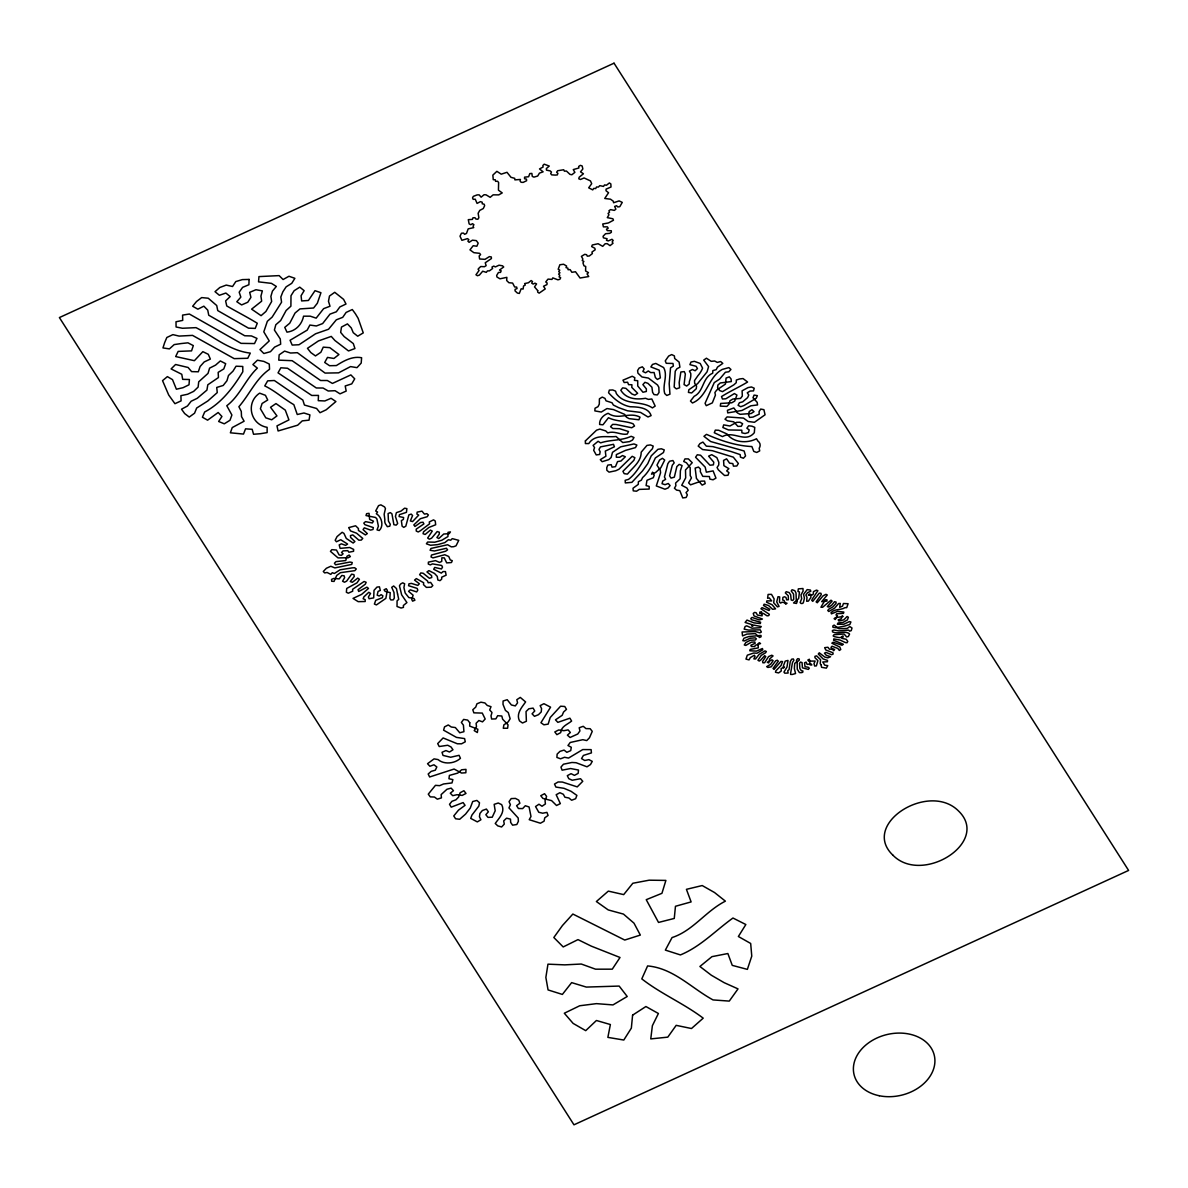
<?xml version="1.0" encoding="UTF-8"?>
<svg xmlns="http://www.w3.org/2000/svg" width="1188" height="1188" viewBox="0 0 1188 1188"><rect width="100%" height="100%" fill="white"/><g stroke="black" fill="none" stroke-linecap="round" stroke-linejoin="round"><path stroke-width="1.5" d="M537.689 290.6L537.689 292.174L539.159 293.139L545.247 288.922L543.525 286.263L546.955 284.585L547.119 282.982L545.738 281.957L548.01 279.106L551.945 279.418L552.806 277.888L557.9 279.833L559.89 279.284L560.662 277.74L559.088 276.878L559.8 275.319L558.627 274.131L559.949 272.78L558.746 271.621L559.756 270.136L558.197 269.26L559.875 264.746L563.602 264.256L566.602 266.038L566.037 267.612L567.864 268.146L568.072 269.706L570.121 269.602L571.874 272.29L575.512 271.755L580.056 278.022L588.743 276.537L587.065 273.923L588.476 272.631L585.595 270.998L585.699 266.454L583.961 265.8L582.952 262.904L583.843 261.39L582.224 260.573L582.877 259.014L581.422 256.37L584.734 254.321L586.634 254.722L587.288 256.163L589.337 255.969L592.381 253.579L591.951 252.064L595.173 249.792L594.846 248.262L591.669 246.569L592.277 244.995L598.113 243.733L602.732 246.332L605.167 243.748L607.202 243.659L610.023 245.649L612.993 243.302L612.191 241.921L613.186 240.436L611.969 239.293L608.256 240.926L606.474 240.332L607.127 238.758L603.415 237.823L603.044 236.308L605.568 233.724L609.637 233.368L611.36 232.328L611.285 230.754L607.261 230.606L606.474 229.225L608.197 228.2L607.365 226.849L603.415 226.863L602.732 223.997L608.404 222.958L613.454 220.24L612.919 218.77L607.291 217.627L608.939 214.805L608.063 213.469L609.518 212.207L608.939 210.736L610.558 209.623L614.374 210.395L615.874 209.162L614.641 206.415L616.602 205.747L617.745 206.95L619.794 206.682L622.26 202.391L619.111 200.891L613.602 202.747L613.29 201.218L610.498 199.198L604.737 198.47L608.553 192.738L605.999 190.733L606.088 189.13L611.003 187.006L610.84 183.902L609.37 182.952L606.474 185.224L604.529 184.942L603.504 186.412L599.717 185.625L598.514 187.021L596.48 187.021L595.708 188.565L593.718 188.387L592.738 189.887L588.684 187.823L591.698 183.665L590.451 180.903L584.095 177.948L580.501 179.477L578.779 178.794L579.18 177.205L583.427 173.775L580.516 171.844L582.848 169.008L582.165 165.964L580.383 165.355L578.705 166.424L578.883 167.983L573.269 169.587L574.888 172.349L571.874 174.755L569.958 174.369L566.438 171.042L564.389 171.176L563.706 169.75L557.647 170.745L556.637 172.23L557.9 173.359L557.306 174.933L555.256 175.096L551.692 174.874L550.683 173.597L551.455 172.052L550.207 170.909L546.48 170.136L546.332 168.562L549.272 166.068L544.208 164.182L542.842 165.488L543.094 167.048L539.501 168.934L543.139 171.829L539.441 173.121L537.689 176.032L533.947 177.131L532.269 176.388L531.868 173.418L529.818 173.582L528.615 176.73L524.561 177.161L524.576 178.749L526.477 179.15L526.596 180.725L523.151 182.388L521.131 182.284L520.047 181.051L520.433 179.447L514.924 179.878L514.701 178.319L511.003 177.324L506.994 172.305L501.232 174.161L496.866 171.339L492.842 175.126L493.272 179.7L495.292 179.774L495.559 181.319L497.594 181.244L498.618 182.521L498.44 190.169L502.242 192.916L498.737 194.891L493.139 194.847L490.169 197.327L486.085 194.847L484.08 194.713L481.125 197.178L479.15 194.847L477.116 194.906L473.314 196.376L472.527 197.921L473.21 199.346L475.259 199.213L477.071 203.4L480.412 201.633L482.194 202.212L482.254 203.801L484.155 204.173L484.645 205.673L483.293 208.553L479.759 210.395L478.14 213.261L478.868 217.76L477.873 219.245L475.898 219.038L474.992 217.701L472.943 217.82L472.393 219.394L468.295 219.661L469.141 223.908L470.76 224.725L472.482 223.686L473.908 224.681L473.047 226.21L473.715 227.636L468.191 228.853L466.498 233.427L464.642 234.288L463.483 233.086L461.434 233.234L460.008 236.204L461.909 240.318L467.523 238.61L468.859 239.679L467.894 241.164L469.126 242.322L472.423 240.184L476.314 240.615L478.185 243.139L476.863 246.228L473.195 245.723L469.973 249.866L473.864 252.673L479.655 253.326L480.576 254.648L479.165 255.925L479.596 258.984L485.031 259.34L489.397 256.608L491.312 256.979L491.446 258.538L485.253 262.771L486.13 265.667L484.422 266.721L480.784 266.513L479.343 267.79L478.096 269.171L479.061 270.478L475.957 274.784L477.442 275.735L479.403 275.081L482.699 271.22L486.308 272.349L487.436 270.909L489.471 270.849L492.589 268.503L491.995 267.033L493.777 266.067L495.322 266.944L499.019 265.206L502.524 265.815L503.712 266.988L499.509 270.032L501.158 270.819L500.519 272.394L498.47 272.453L496.658 275.453L496.94 276.997L499.97 278.809L506.875 277.353L506.667 280.517L508.895 282.714L512.622 283.071L514.642 286.991L516.661 287.065L517.047 288.595L515.102 289.308L515.043 290.897L517.404 293.065L519.334 293.421L521.146 288.803L523.106 289.055L523.552 285.996L525.289 285.001L524.621 283.561L528.378 282.774L531.14 280.561L532.536 281.586L531.689 283.115L533.145 284.081L534.956 283.16L536.575 283.962L534.511 286.902L537.689 290.6M585.387 440.911L585.387 443.555L588.773 443.584C594.98 433.843 606.593 437.555 616.097 436.501L622.735 442.545L629.536 441.609L632.521 440.02L633.991 437.496L631.155 436.308C621.532 440.837 610.587 439.53 600.593 442.872L598.099 441.297L593.124 445.396L594.564 447.638L593.658 450.282L596.242 454.915L599.658 454.469L600.163 451.796L598.99 449.435L600.475 446.896L613.498 444.327L614.404 446.792L605.301 451.098L605.91 456.222L600.296 459.667L602.168 461.687L608.761 459.652L611.122 457.499L612.518 452.316L620.656 446.837L633.991 443.941L636.872 445.055L635.491 447.609L625.601 450.356L616.349 454.588L616.32 457.231L619.691 457.291L622.542 455.539L625.348 456.756L620.953 461.033L617.552 461.583L615.458 466.676L612.043 467.151L611.226 464.671L607.811 465.087L606.756 467.701L606.86 470.329L609.058 472.141L615.8 470.73L618.889 469.29L632.194 456.326L634.882 457.677L633.887 460.305L622.928 471.324L624.175 473.656L627.442 474.116C632.818 467.404 641.208 461.746 641.193 452.183L646.955 445.411L650.371 444.921L653.222 446.079L652.405 448.737C643.347 457.618 639.233 471.146 628.511 479.388L625.17 480.308L625.319 482.922L631.882 482.343L642.47 470.953L647.757 463.647L651.247 455.85L657.959 449.302L661.36 448.782L664.255 449.896L663.453 452.539L655.36 457.944C652.093 465.028 648.455 472.438 642.634 477.546L641.357 480.13L638.387 481.734L638.283 484.377L633.011 488.238L633.249 490.852L636.545 491.208L639.307 489.382L649.153 489.07L649.183 486.427L646.094 485.595L646.97 480.279L653.296 477.725L654.217 475.081L652.554 472.141L651.499 474.161L655.553 472.542L660.81 467.76L664.686 460.068L662.429 458.316L659.578 460.053L656.949 465.176L660.29 470.166L660.587 472.779L656.296 485.937L664.953 489.218L668.131 487.926L670.077 485.565L668.265 483.501L665.028 484.689L662.043 483.709L662.726 481.051L665.607 479.343L664.434 476.982L667.834 463.706L669.542 461.241L672.913 460.528L674.205 462.845L672.289 465.221L669.587 475.839L671.012 478.096L674.339 477.175L676.863 466.557L679.209 464.404L682.075 465.533L680.382 470.819L680.145 478.734L675.571 483.115L675.898 485.714L674.442 488.238L676.566 490.109L679.803 490.644L682.744 497.921L686.159 497.475L687.362 494.891L686.055 492.575L688.194 490.302L686.887 487.986L681.734 485.283L685.684 477.843L685.491 469.973L692.233 462.711L688.387 458.895L684.986 458.895L683.694 461.479L686.441 462.771L690.183 467.641L690.213 475.542L691.461 477.888L688.639 482.848L690.54 484.838L701.172 481.14L704.573 481.081L705.182 483.62L702.138 485.12L696.42 478.393L695.158 468.102L698.44 467.062L700.415 469.022L700.311 471.681L702.761 476.343L709.414 476.551L709.889 479.12L713.067 479.789L715.963 478.111L713.112 470.894L706.34 472.185L705.197 467.136L695.574 457.246L697.282 454.781L700.549 455.227L709.979 465.221L713.394 464.864L713.795 462.206L708.612 456.133L711.701 454.677L716.854 457.632L718.844 462.37L718.71 465.028L717.062 467.508L718.339 469.839L724.561 475.512L727.977 475.274L728.942 472.646L726.67 470.894L728.868 468.666L723.893 465.666L723.581 460.409L726.581 458.85L729.566 463.157L732.833 463.602L733.442 466.156L736.842 465.993L738.342 463.469L733.338 457.157L712.34 450.683L702.628 449.554L698.202 446.094L699.91 443.629L702.91 442.07L706.34 446.153L712.919 446.643L731.229 451.574L740.139 454.588L740.495 457.172L743.421 458.241L745.559 455.969L744.134 450.98L710.662 441.535L703.935 436.323L706.518 434.348C720.552 440.629 736.189 445.827 751.87 446.554L753.786 451.41L756.726 452.465L759.696 450.876L759.191 448.307A8.39 6.341 -13.5 0 0 757.885 441.03L756.489 438.758C747.193 443.629 733.367 442.708 727.056 434.006L718.681 430.264L715.325 430.13L714.285 432.744L722.482 436.605C733.59 430.086 745.128 443.703 754.321 432.699L754.751 427.383L751.945 426.18L748.648 425.779L746.881 428.215L749.197 429.922L748.381 432.566L745.069 433.516L741.921 432.818L741.802 430.19L728.482 429.952L722.853 427.517L723.685 424.873L729.922 426.002L736.619 422.334L740.02 422.26L742.619 423.715L741.312 426.284L737.911 426.388L733.709 421.814L727.457 420.819L725.007 419.216L727.056 416.914L743.539 418.102L748.113 421.473L754.439 422.304L765.057 414.775L763.914 409.697L760.721 409.058L759.102 411.538L759.191 414.181L753.029 417.062L749.613 417.434L748.574 415.013L749.183 411.597L751.945 409.697L754.009 411.642L751.187 413.498L740.079 414.315L737.421 412.919L733.842 407.944L727.427 410.306L727.724 412.904L741.98 410.454L750.875 405.791L757.558 404.93L757.172 402.346L752.984 397.742L754.083 395.084L757.365 395.649L756.177 398.292L743.94 405.539L740.718 406.727L738.09 405.316L739.396 402.747L742.723 401.811L747.594 397.624L748.767 395.025L747.282 392.797L750.118 391.045L753.519 390.882L754.202 388.224L751.425 386.976L748.024 387.6L742.099 390.807L742.322 396.05L740.495 398.455L732.907 399.019L729.952 400.742L729.016 404.158L726.878 406.415L720.299 406.118L720.7 403.445L731.763 402.791L734.704 401.069L736.931 395.084L734.392 393.57L725.853 398.782L722.438 399.005L721.517 396.554C730.011 391.283 739.307 387.006 747.594 382.031L743.035 378.556L739.619 378.957L736.352 380.041L736.218 382.699L733.842 384.838L722.527 391.639L719.616 390.555L717.626 387.734L717.864 385.075L720.27 382.967L731.318 381.571L731.066 378.957L729.313 376.848L726.091 378.051L725.452 384.08L716.676 390.11L714.894 392.545L715.428 395.099L712.325 402.895L706.266 405.672L705.063 403.326L714.27 382.595L719.616 379.106L725.408 372.245L728.823 371.77L730.932 369.498L728.868 367.597L722.245 369.438C708.033 377.19 707.424 396.777 692.47 402.984L690.466 401.039L694.178 396.302C703.86 391.728 702.316 377.472 712.711 373.225L712.845 370.582L716.186 369.676L717.493 367.107L722.794 363.38L720.641 361.538L717.3 362.414L714.641 361.004L711.226 361.33L706.429 358.227L703.712 360.098L708.597 366.572L707.068 371.829L697.579 383.679L688.832 389.768L688.431 392.426L691.654 392.961L696.272 388.714L696.569 386.055L694.638 383.204L694.52 380.576L697.935 375.675A29.982 22.661 -13.5 0 0 702.568 368.176L700.207 363.469L694.371 361.33L690.985 362.043L689.916 364.657L696.109 366.29L697.46 368.577L695.129 370.745L692.352 369.483L689.411 371.116L690.748 373.418A24.458 18.488 -13.5 0 1 689.411 381.348L689.203 384.006L686.679 386.041L684.08 384.585L685.342 374.012L684.273 371.606L680.858 371.993L679.165 382.566L679.595 387.763L676.343 388.892L674.16 387.08L675.23 371.22L676.922 368.755L679.907 367.181L679.105 362.073L674.665 358.494L674.398 355.895L671.68 354.573L668.636 356.073L665.25 360.885L666.26 363.305L673.002 363.469L673.344 366.067L670.537 367.864L669.186 383.739L669.958 394.178L666.78 395.47L664.731 393.555C662.102 384.764 668.205 375.839 663.632 367.567L655.791 363.439L652.494 364.434L650.876 366.929L659.251 370.181L660.365 377.858L657.395 379.462L655.36 377.546L654.098 372.512L650.712 372.587L648.277 370.968L645.559 372.824L642.871 371.458L644.163 368.889L642.337 366.825L639.144 368.057L637.585 370.567L637.941 373.166L642.025 376.997L648.425 378.081L657.558 385.016L658.85 387.333L659.028 392.5L657.32 394.951L654.039 394.579L652.598 392.322L651.915 387.229L647.92 383.338L644.965 382.313L642.886 384.615L646.346 388.832L646.331 391.476L642.975 392.248L637.733 385.966L637.704 380.709L634.407 380.368L634.838 377.695L632.224 376.254L622.972 380.175L624.175 382.521L627.591 382.209L628.571 384.645L631.927 384.749L631.793 387.407L637.644 393.302L634.882 395.129L631.986 394.03L625.868 388.342L622.631 387.852L620.819 390.273C626.254 399.079 636.441 399.807 645.485 398.292L648.381 399.391L651.796 398.975L655.182 406.088L652.405 407.9C641.134 400.118 625.274 406.014 616.379 393.644L615.577 391.149L612.756 389.961L609.34 390.11L608.568 392.753C614.359 399.198 621.324 405.049 630.16 406.741C637.451 406.905 648.514 407.321 651.113 415.607L647.995 416.988L640.525 412.399L627.487 410.796L618.71 407.677L613.379 405.063L612.028 402.762L606.043 400.831L604.989 398.411L602.271 397.089L599.405 398.826L599.301 404.113L598.01 406.682L595.01 408.241L594.861 410.899L601.277 412.043L606.979 408.553L613.454 409.578L624.546 414.345L626.477 417.196L629.091 418.636L638.892 419.78L640.035 417.181C629.536 411.375 618.488 420.597 608.137 413.305C603.534 414.879 599.123 419.334 599.628 424.487L602.955 424.799L608.464 417.731C616.156 421.606 624.992 420.686 633.056 423.774L634.541 426.002L631.704 427.754L615.978 424.472L612.607 424.398L610.573 426.715L612.815 428.497L619.527 428.69L628.497 431.511L627.234 434.095C620.611 435.239 614.552 430.472 607.736 432.892L605.761 430.932L599.821 429.091L596.554 430.19L585.387 440.911M892.812 855.078C922.14 885.416 990.985 842.099 958.434 810.899C928.808 781.169 860.379 824.027 892.812 855.078M821.086 664.76L821.561 667.3L826.358 668.131L827.769 665.636L824.769 665.176L822.764 661.983L827.442 661.746L827.501 660.409L823.135 658.954L818.309 654.009L819.26 652.806L824.784 657.053L827.888 657.84L830.531 656.741L826.209 655.227L824.457 653.192L825.942 652.39L831.585 654.722L833.144 654.024L832.937 652.747L825.749 649.955L824.65 647.653L827.962 647.267L829.417 649.242L833.219 648.915L834.644 649.524L833.649 650.727L831.021 647.386L832.045 646.227L837.822 648.47L839.367 650.43L840.748 649.509L839.857 647.059L831.838 643.183L833.174 642.233L842.069 645.247L843.376 644.267L833.59 640.228L833.798 638.892L840.05 640.065L845.396 642.545L847.044 642.738L847.757 641.461L846.302 639.307L842.025 638.372L841.579 636.753L843.064 635.951L842.871 637.288L839.099 637.629L834.392 636.664L833.13 635.907L834.035 634.689L844.059 634.006L846.673 636.946L848.351 636.53L849.554 634.11L848.514 633.174C843.391 630.605 837.778 634.555 832.55 631.868L832.387 630.561L834.021 629.996L838.713 630.917L848.722 630.13L849.598 631.17L851.247 630.635L851.989 628.006L849.851 626.536L847.163 628.437L838.906 628.734L834.11 625.081L832.773 626.046L833.011 627.323L836.114 627.769L844.906 626.017L849.836 624.472L850.905 621.977L849.331 621.606L843.94 624.205L837.362 624.294L837.971 623.002L843.079 622.378L847.46 619.898L848.366 617.255L847.103 616.498L843.836 619.824L838.906 621.027L838.193 619.884L841.253 618.74L842.173 615.844L843.124 616.483L835.461 617.641L834.11 618.636L835.223 619.542L837.436 615.562L835.996 614.998L836.708 613.736L843.435 613.394L843.851 612.072L837.555 611.33L831.407 613.854L831.051 612.592C835.001 608.508 840.584 610.394 845.024 607.677L846.717 607.632L848.098 603.712L843.435 603.504L842.515 606.147L839.693 607.32L840.272 603.445L838.565 603.519L834.629 608.182L828.793 611.478L827.769 610.528L828.645 609.296L832.981 606.816L836.04 603.385L836.07 602.064L834.496 601.722L831.659 605.256L828.882 607.023L827.308 606.652L832.135 601.069L830.991 600.192L822.616 607.276L820.923 607.246L825.229 599.821L826.937 599.762L826.996 601.083L821.695 601.648L827.294 594.98L825.942 594.312L823.032 595.871L817.27 602.747L816.126 601.885L821.279 594.549L820.938 593.302L819.275 593.154L812.77 601.336L811.76 600.371L812.295 599.064L817.879 590.688L816.438 590.124L813.424 591.669L813.29 594.074L811.983 595.069L808.36 595.188L809.251 593.941L810.721 594.49L810.899 597.416L808.389 601.113L806.682 601.247L806.994 597.326L805.85 595.025L807.588 592.574L810.78 591.312L810.424 590.065L807.172 589.604L803.534 594.416L804.439 598.099L803.519 602.093L802.85 603.37L801.143 603.519L800.133 602.554L801.692 598.678L800.979 594.891L803.073 591.119L802.984 588.52L798.336 588.862L797.965 591.461L799.45 591.98L798.663 598.529L793.569 602.94L796.495 603.459L797.371 600.935L796.257 599.598L796.019 593.035L794.817 590.674L792.084 589.738L791.238 590.971L793.554 594.03L793.733 599.287L792.752 600.46L791.223 600.014L790.644 594.817L789.174 592.574L786.204 591.683L785.342 592.916L788.268 595.827L788.387 599.732L786.679 599.881L785.951 597.401L784.54 596.792L782.922 597.371L782.64 599.97L784.11 600.489L785.714 604.261L787.02 603.252L782.075 602.197L780.65 603.073L779.506 602.197L779.67 596.911L778.021 596.718L776.714 601.9L779.076 606.415L777.412 606.86L773.7 602.806L774.13 598.871L771.472 594.342L768.101 594.446L767.596 598.277L769.289 597.95L771.68 600.92L766.869 600.876L766.557 602.197L772.081 604.737L775.586 608.865L772.571 609.281L768.562 605.509L764.151 604.187L763.513 605.479L769.794 609.281L769.007 610.528L762.087 607.647L760.944 608.746L769.349 614.315L768.755 615.607L767.047 615.83L763.498 613.498L759.726 613.439L759.815 612.102L761.493 611.746L762.147 615.815L757.395 615.057L756.162 612.756L754.573 612.429L753.266 613.409L753.979 615.919L762.414 619.037L759.414 619.928L752.034 617.433L750.846 618.503L751.41 619.705L760.587 622.2L760.35 623.537L753.949 622.868L747 620.077L745.099 622.453L752.049 624.665L752.821 626.165L751.588 625.868L753.608 625.051L761.256 626.536L760.305 627.739L752.049 628.2L746.673 625.838L745.099 626.507L744.163 629.135L748.544 630.1L760.201 629.848L761.36 632.031L759.889 632.848L755.405 631.571L742.084 631.986L742.545 635.892L746.881 634.095L755.345 633.62L759.578 637.511L761.092 636.738L760.988 635.432L748.871 636.53L743.985 638.223L742.812 640.659L744.431 640.926L750.103 638.238L755.197 637.852L756.311 638.758L755.464 639.99L750.4 640.213L745.871 642.5L744.282 644.965L745.812 645.411L751.44 642.144L754.826 641.995L755.167 643.272L750.875 645.247L751.351 646.48L754.707 646.569L755.405 645.292L760.513 643.554L759.31 642.723L758.078 643.792L758.286 647.891L750.177 649.435L749.762 650.757L756.355 651.113L762.444 648.529L762.77 649.806L757.023 653.207L753.667 653.029L747.326 655.182L745.975 659.102L749.049 659.889L750.326 657.603L754.38 655.227L755.078 656.37L753.845 658.85L755.494 659.028L759.206 654.306L764.968 650.89L766.349 651.529L765.577 652.776L761.256 655.345L757.959 660.276L759.236 661.033L760.647 660.172L764.656 655.672L765.755 656.563L762.562 661.538L762.904 662.8L764.612 662.741L768.606 656.563L771.755 655.212L773.061 655.925L769.794 658.805L768.725 662.963L767.314 662.325L771.962 659.815L773.121 660.662L770.567 664.344L766.661 666.646L767.894 667.448L771.205 666.824L775.705 660.81L777.308 660.216L778.333 661.152L773.046 668.443L774.056 669.423L780.902 661.434L782.565 661.567L781.065 665.473L775.794 670.923L775.482 672.26L778.6 672.943L781.229 671.027L781.14 668.606L784.466 667.003L783.709 667.938L783.263 666.334L785.223 661.122L788.015 660.424L786.991 667.032L783.976 672.066L784.719 673.18L788.119 673.047L787.748 670.685L789.04 669.69L790.243 661.746L791.624 659.206L793.317 658.939L793.926 660.112L792.441 662.622L790.644 673.106L790.614 674.428L792.307 674.457L795.559 673.537L794.371 668.636L794.698 663.35L799.108 660.439L799.331 659.102L797.846 658.598A3.713 2.807 -13.5 0 0 797.178 662.592L797.252 669.156L799.375 672.542L801.039 672.705L802.717 672.319L802.925 670.982L801.321 670.685L799.836 668.458L799.539 663.216L800.593 662.072L802.063 662.607L802.435 667.834L808.33 669.393L809.31 668.205L808.256 667.27L805.048 666.706L804.558 662.83L806.088 662.102L807.142 664.404L810.959 663.84L811.835 664.894L810.142 664.938L809.37 659.236L807.84 660.038L808.686 661.122L815.102 661.063L813.988 663.528L814.671 666.037L816.379 665.859L817.908 660.602L814.923 657.677L814.938 656.355L816.587 655.85L820.596 659.726L820.225 663.706L821.086 664.76M397.564 594.015L398.737 599.331L397.074 600.876L397.03 606.489L401.084 608.033L403.46 607.38L403.356 605.494L406.92 602.583L401.648 594.817L399.45 585.803L400.608 584.036L402.687 582.833L404.648 583.768L403.92 587.57L405.182 593.02L408.806 597.534L414.003 598.544L414.909 600.237L412.592 601.143L411.746 599.42L413.112 595.203L408.583 591.342L410.306 589.827L416.661 591.921L417.805 590.139L417.122 588.387L408.568 585.699L408.999 583.798L411.419 583.397L417.82 585.402L419.334 583.768L414.567 580.086L416.349 578.615L423.656 582.744L423.507 584.644L426.388 587.392L431.244 587.169L432.818 585.565L430.635 582.402L428.2 582.759L427.517 581.006L419.631 574.695L420.834 572.928L423.166 573.255L429.417 578.289L431.749 577.516L431.6 575.645L426.952 571.948L428.913 570.611L434.556 573.492L437.243 576.373L437.867 580.026L440.05 580.65L441.698 579.091L441.684 577.205L446.124 575.185L445.455 571.591L443.035 571.577L441.327 573.106L433.694 569.26L434.734 567.448L441.431 568.963L442.515 567.166L441.684 565.473L432.506 563.884L430.294 564.909L428.304 564.033L428.378 562.132L435.521 560.632L439.486 562.414L441.713 561.434L441.847 557.811L444.267 557.87L446.718 562.889L451.455 562.548L452.286 560.691L450.222 559.89L448.737 556.504L444.758 554.737L432.981 557.87L431.021 556.949L431.467 555.048L445.678 551.202L447.579 549.836L446.421 548.277L434.466 550.98L430.101 550.282L430.962 548.44L447.653 544.743L451.321 546.866L453.757 546.673L456.044 545.812L458.746 540.347L452.257 538.624L450.683 540.228L448.44 539.723L444.832 542.619L437.793 544.609L430.516 545.277L426.403 543.792L427.606 542.04L434.763 542.203L441.817 540.243L447.95 536.545L447.995 532.343L450.43 531.912L449.183 533.664L443.733 534.021L438.758 538.565L436.917 537.511L439.278 534.11L439.322 532.224L437.184 531.556L431.6 538.179L429.388 539.189L427.665 538.016L432.269 531.095L430.383 530.086L425.17 534.466L423.062 533.724L423.537 531.823L428.913 527.457L435.669 524.754L435.254 521.042L433.546 519.854L429.269 521.978L429.566 523.819L420.314 530.784L418.235 531.972L416.26 531.051L416.186 529.165L423.908 523.908L423.032 522.23L420.597 522.482L414.983 526.462L413.825 524.918L420.359 518.696L427.175 516.735L428.378 514.968L426.863 513.647L424.443 514.122L421.963 511.137L417.166 512.132L416.899 514.033L418.711 515.117L412.563 521.577L410.365 520.953L412.578 515.533L411.197 514.107L408.865 514.879L405.821 526.165L403.757 527.383L402.108 526.15L401.366 520.641L403.4 519.394L403.608 517.493L399.094 516.557L399.435 514.656L406.43 512.355L406.89 508.642L404.603 508.197L401.024 511.078L396.376 512.652L395.441 516.438L397.683 523.507L396.183 525.141L393.896 524.695L391.936 513.855L390.332 512.592L388.105 513.572L388.431 521.057L390.303 524.324L389.753 526.21L387.333 526.67L386.308 525.066A10.306 7.796 -13.5 0 1 384.867 519.765L384.155 514.241L385.447 508.583L384.556 506.92L380.873 504.855L378.541 505.643L375.675 511.003L377.576 512.013L376.344 513.765C381.779 516.81 384.08 526.046 379.21 530.501L377.027 529.893L378.393 526.195L376.893 518.933L375.586 517.478L366.008 515.562L366.602 513.676L369.037 513.335L369.617 519.349L373.492 521.205L372.29 522.972L365.533 521.621L363.795 523.121L364.909 524.695L373.329 527.591L372.958 529.492L370.567 530.1L364.315 527.828L363.068 529.581L367.33 533.575L365.399 534.927L358.405 530.442L358.449 528.556L355.598 525.779L348.663 527.621L350.534 530.932L356.578 533.204L362.756 538.431L361.301 540.08L358.865 540.184L352.806 534.912L350.445 535.58L350.638 537.451L354.9 541.535L353.148 543.02L346.287 538.446L343.941 533.397L342.159 532.298L337.05 536.59L335.194 540.243L336.412 541.758L340.763 539.738L347.594 544.089L345.589 545.351L341.387 543.852L339.204 544.906L340.11 548.366L349.747 547.505L353.623 549.405L353.564 551.291L348.916 552.227L347.787 550.668L343.08 550.876L341.55 552.509L343.094 553.816L341.416 555.345L339.129 554.93L336.456 550.029L331.808 549.658L330.457 551.366L338.031 557.9L348.188 557.751L350.371 556.608L349.153 555.063L347 556.236L345.738 560.558L335.996 561.612L334.437 563.216L335.536 564.79L349.985 562.043L352.242 562.518L351.707 564.419L334.868 567.909L330.813 566.26L326.388 568.265L323.299 571.487L324.651 572.928L327.071 572.468L330.813 574.368L332.284 572.72L334.407 573.462L340.08 569.809L352.197 567.864L354.633 567.745L356.281 568.978L354.856 570.656L340.466 572.675L336.724 575.438L334.051 581.422L331.675 581.244L331.556 579.373L333.828 578.452L339.204 578.883L341.817 575.467L344.134 575.824L344.639 577.62L342.575 581.229L344.475 582.224L346.644 581.14L351.618 574.175L353.905 574.636L354.291 576.447L350.267 581.511L352.346 582.298L357.737 578.111L359.415 579.313L356.994 582.833L346.718 588.461L346.361 592.248L348.307 593.213L352.688 591.193L352.613 589.307L364.077 581.496L366.156 582.283L365.34 584.14L358.034 589.723L358.717 591.476L366.914 587.169L368.503 588.431L361.583 594.416L353.014 598.396L358.167 601.648L365.191 601.514L365.176 599.628L363.142 598.767L363.87 596.896L368.785 592.292L370.537 593.436L368.354 597.029L369.126 598.737L373.685 597.876L374.012 590.347L376.982 587.095L379.432 586.813L380.323 590.436L378.066 591.401L377.175 595.173L379.21 596.02L381.11 594.653L382.863 595.797L382.388 597.698L375.735 600.296L374.398 604.039L376.403 604.93L385.833 598.381L387.347 590.317L386.249 588.713L384.051 589.797L385.194 591.386L390.228 592.634L389.857 598.321L390.852 599.955L393.273 599.851L394.327 598.054L393.985 592.485L391.728 587.332L393.659 585.981L396.465 588.565L397.564 594.015M469.765 722.764L469.691 726.076L477.843 729.224L477.353 732.551L474.22 730.62L476.492 726.551L476.091 723.299L478.868 720.522L482.521 721.859L485.179 719.007L482.269 713.082L473.849 712.845L472.794 709.756L475.749 707.083L476.952 703.786L480.917 702.182L484.912 702.954L487.273 705.464L491.015 706.682L489.694 709.964L491.995 712.518L491 715.829L491.624 719.037L495.886 718.874L497.653 715.681L501.811 716.022L502.628 719.186L508.063 724.858L507.603 728.244L503.296 728.274L503.861 724.888L508.197 721.873L510.142 718.74L508.271 712.562L505.42 710.394L502.999 704.321L503.103 701.009L507.217 699.702L511.389 704.974L515.31 705.91L517.552 702.88L516.825 699.687L520.285 697.415L525.601 701.93C521.784 707.454 515.874 713.721 519.527 720.908L522.482 723.002L526.388 721.264L526.032 711.567L528.838 708.791L533.1 708.107L534.749 710.988L532.076 713.825L534.466 716.319L538.446 714.701L541.223 711.924L541.565 708.597L540.154 705.627L543.926 703.697L550.579 707.172L540.941 722.72L543.896 724.799L548.158 724.131L550.207 717.522L560.602 706.207L564.775 706.489L566.483 709.355L563.558 712.043L562.176 715.31L555.479 719.839L557.84 722.349L569.913 718.191L571.606 721.057C567.448 724.532 561.241 726.254 560.677 732.64L556.89 734.674L554.811 731.942L558.642 729.981L563.884 730.679L568.131 729.892L570.359 732.491L567.419 735.179L570.077 737.481L577.769 733.991L579.937 730.932L579.209 727.754L583.249 726.299L585.951 728.6L590.169 728.704L592.263 731.377L589.456 737.778L586.738 740.584L582.803 739.693L570.225 742.485L567.968 745.515L571.279 747.282L570.745 750.608L566.839 752.316L564.077 750.074L559.964 751.38L557.127 754.128L556.905 757.439L560.543 758.805L564.552 757.276L568.532 758.078L582.759 749.569L591.119 749.628L591.431 752.895L583.412 755.434L581.541 758.583L584.704 760.483L588.936 759.637L592.263 761.374L590.481 764.552L587.006 766.809L576.106 762.726L571.933 762.473L563.468 764.211L560.944 767.106L562.102 770.18L570.582 768.532L578.497 770.032L578.155 773.373L574.428 775.363L571.042 773.685L567.315 775.675L568.755 778.645L572.2 780.249L580.531 778.704L582.759 781.303L577.234 786.887L562.355 782.046L558.137 781.971L554.514 784.065L555.88 787.065L563.988 788.312L571.042 791.297L576.878 795.396L575.645 798.692L571.651 800.252L568.889 797.994L564.909 797.222L563.35 794.297L559.89 792.708L556.177 794.727L560.35 803.623L556.533 805.494L551.618 800.638L542.901 798.41L540.763 795.708L544.564 793.703L546.614 796.45L545.04 800.682L545.411 803.934L542.01 806.251L538.981 804.231L535.536 806.533L538.788 812.28L542.693 813.216L546.926 812.384L548.084 815.458L544.743 817.849L544.074 821.175L540.406 823.225L529.224 819.69L530.991 816.498L529.076 806.949L525.319 805.746L522.631 808.597L518.414 808.508L516.602 805.702L519.869 803.236L518.755 800.163L515.444 798.41L511.196 798.588L509.043 801.662L510.409 804.647L508.969 807.899L518.176 817.983L518.399 821.264L516.839 824.502L512.592 825.17L510.662 822.408L510.484 819.126L506.578 818.176L503.697 820.893L504.276 824.116L501.618 826.967L497.787 825.883L495.248 823.477C499.198 817.819 505.464 812.132 501.678 804.647L498.262 803.014L494.163 804.35L495.203 810.795L492.233 817.21L487.986 817.374L485.847 814.716L488.357 811.805L486.412 809.058L482.373 810.513L479.907 813.453L479.447 816.78L480.917 819.735L477.338 821.903L470.715 818.398L471.918 815.102L478.838 806.088L479.521 802.761L476.893 800.43L472.705 801.514L470.24 808.078L465.592 814.077L459.682 819.275L455.583 818.77L453.771 815.948L458.509 810.127L465.057 805.345L463.127 802.583L451.217 807.157L449.524 804.291L451.93 801.321L455.94 799.806L458.642 796.985L460.127 792.752L463.899 790.718L465.993 793.45L462.162 795.411L456.92 794.713L452.702 795.678L450.297 793.198L453.46 790.673L451.128 788.134L446.955 789.263L441.134 794.609L441.446 797.876L437.347 799.182L434.466 797.029L430.264 796.881L428.289 794.148L435.476 785.327L439.634 785.669L443.555 783.976L451.989 782.937L452.88 779.61L448.945 778.734L449.406 775.408L457.707 773.106L461.642 769.765L465.993 769.379L465.859 772.749L461.523 773.046L454.098 769.037L429.64 776.982L428.185 774.012L431.185 771.368L435.328 770.18L436.828 766.943L433.947 764.805L429.893 766.245L427.546 763.706L434.051 758.88L438.06 759.578C444.178 764.849 454.796 763.587 460.439 758.3L459.073 755.316L450.668 757.246L443.005 755.42L442.025 752.301L445.916 750.564L449.495 752.019L452.97 749.762L451.054 747L447.728 745.262L439.233 746.524L437.689 743.599L443.109 737.956L457.35 743.777L461.568 743.807L465.265 741.787L464.597 738.58L456.474 737.392L443.599 730.189L444.535 726.878L448.292 724.947L451.277 727.011L455.36 727.561L459.756 732.773L463.929 731.689L463.424 725.155L461.375 722.453L463.632 719.423L467.671 720.091L469.765 722.764M249.109 279.432L248.886 284.734L242.604 287.362L239.174 292.203L240.852 297.119L236.813 301.737L241.624 304.93L247.772 302.242L250.935 297.342L249.673 292.352L255.955 289.724L262.355 290.882L260.929 296.094L261.672 301.158L251.604 309.147L261.078 315.666L265.889 311.508L271.651 301.5L270.894 296.376L272.438 291.119L276.329 286.442L271.443 283.368L258.553 281.853L258.954 276.596L279.135 275.616L283.086 279.522L288.966 276.255L294.876 278.319L291.743 283.338L286.13 286.843L282.863 291.803L280.828 297.03L281.571 302.198L272.156 317.077L267.345 321.295L263.795 331.853L269.231 340.941L259.979 349.599L263.84 353.519L270.448 351.693L274.591 347.119L280.68 344.178L280.279 338.951L274.398 330.026L275.824 324.725L280.665 320.552L286.159 310.454L290.897 306.192L291.001 295.708L294.134 290.718L299.762 287.14L304.143 290.674L301.069 295.723L301.648 300.935L308.42 300.475L315.013 290.674L320.938 292.723L317.344 303.237L313.587 308.004L299.985 308.91L295.04 313.038L289.738 323.225L284.764 327.353L286.961 332.15C295.574 331.125 301.93 324.532 303.549 316.186L310.231 316.171L316.157 318.146L323.626 308.657L330.012 306.237L328.482 301.292L329.477 296.035L334.734 292.307L343.584 299.361L346.005 304.024L339.872 306.935L336.353 311.776L330.012 314.122L322.646 323.567L316.35 325.972L309.905 325.052L307.172 330.145L290.065 340.273L292.203 345.069L299.005 344.743L315.577 333.783L328.556 329.239L336.323 319.81L342.723 317.344L346.124 312.429L352.287 309.533L355.45 313.855L358.152 318.339L363.261 332.892L357.707 336.219L353.252 332.685L351.247 327.888L347.431 323.893L341.476 327.071L340.659 332.388L344.149 336.575L353.311 343.57L354.93 348.544L348.5 350.95L334.868 340.466L331.259 336.412L318.414 340.941L307.469 348.322L310.811 352.554L315.473 355.925L320.879 352.257L323.255 347.148L329.819 347.653L338.936 354.529L333.917 358.464L327.502 357.41L324.71 362.459L329.551 365.711L336.367 365.562C343.911 360.81 352.331 355.954 361.612 357.737L361.197 363.068L357.009 367.656L350.549 366.587L338.595 372.854L325.081 373.077L297.371 352.688L290.57 353.029L284.585 351.099L279.165 354.826L278.749 360.142L292.144 360.692L320.597 380.502L327.324 380.516L332.432 383.427L350.861 374.903L354.707 378.824L351.752 383.873L345.203 385.981L346.183 391.075L340.02 393.852L335.075 390.704L328.23 391.001L323.077 388.031L316.305 387.971L287.526 368.25L280.858 367.79L278.037 372.854L311.746 395.456L318.488 395.411L318.25 400.668L324.844 400.95L331.066 398.292L335.907 401.544L326.18 409.801L320.032 412.711L316.602 408.479L304.425 405.049L302.851 400.089L274.369 380.516L267.656 380.858L264.761 385.907C275.215 390.941 283.665 398.812 293.837 404.663L297.252 414.508L303.95 412.993L309.92 414.894L309.029 420.151L302.257 420.879L297.698 425.185L278.081 430.977L276.982 425.883L288.936 419.899L285.298 410.127L275.972 403.578L270.552 407.291L276.953 415.904L271.71 419.795L265.785 417.834L260.395 408.746L262.088 403.489L267.716 400L265.444 395.322L259.637 393.154C245.292 402.687 250.475 424.576 267.122 427.324L267.137 432.61L260.335 433.724L253.549 434.259L252.168 429.299L245.56 428.838L243.495 434.066L230.368 432.803L232.254 427.561L244.104 421.22L241.52 416.602L241.283 411.39L238.892 406.727C249.554 394.371 255.999 378.66 269.542 369.29L269.275 364.048L263.84 361.404L257.44 360.202L252.896 364.568L257.351 368.132C245.619 379.18 239.872 395.856 226.789 405.732L231.898 415.013L229.982 420.27L224.28 423.819L218.637 421.473L221.933 416.498L218.176 412.503L207.588 420.166L202.42 417.226L204.678 411.969C221.547 403.118 233.086 387.704 242.812 371.77L242.768 366.483L236.056 366.201L232.982 371.161L228.482 375.497L226.953 380.739L223.21 385.461L216.736 387.451L217.256 392.604L207.811 400.98L196.673 408.019L194.55 413.216L189.234 417.062L184.675 413.573L181.526 409.192L187.466 405.999L191.149 401.247L197.208 398.322L206.92 390.11L207.811 384.793L218.458 377.532L218.161 372.364L223.804 368.919L225.69 363.691L220.329 360.944L215.563 365.132L209.593 368.132L208.019 373.388L198.723 381.808L198.114 387.095L193.644 391.387L187.6 394.253L180.918 395.663L181.081 400.876L174.948 403.697L168.696 394.995L162.548 380.65L167.389 376.626L172.512 379.64L176.388 389.219L183.011 387.704L189.011 384.793L189.412 379.507L182.685 379.358L181.764 374.279L171.102 368.919L175.572 364.493L188.09 367.478L191.61 371.621L198.322 371.785L200.089 366.528L204.202 361.939L210.35 359.073L208.301 354.306L202.851 351.663L194.387 360.692L175.675 356.563L178.155 351.41L191.55 350.876L193.317 345.604L187.942 342.827L181.066 343.57L174.191 344.594L169.409 348.901L162.964 347.921L164.657 342.634L166.84 337.481L172.899 334.63L179.106 336.085L192.545 335.387L234.214 358.642L247.757 358.271L250.297 353.103C230.086 350.846 213.885 336.753 196.035 327.65L182.447 328.259L176.091 326.997L176.002 321.77L182.714 320.389L182.581 315.102L189.382 314.033L241.075 343.362L254.499 343.57L256.979 338.417L251.44 335.937L244.743 335.759L208.746 315.221L207.737 310.127L203.861 306.177L197.861 309.177L192.664 306.252L196.495 301.529L201.663 297.594L208.242 298.218L216.721 305.524L217.746 310.588L248.515 328.155L255.242 328.408L257.276 323.24C247.104 316.988 237.08 311.924 226.76 305.955L225.616 300.92L230.19 296.599L225.869 293.035L219.409 295.292L215.013 291.684L219.839 287.481L226.24 285.09L232.551 286.501L235.803 281.571L242.352 279.611L249.109 279.432M632.595 1015.146L631.348 1028.125L623.804 1040.035L607.87 1037.376L610.38 1024.531L596.421 1020.492L585.729 1030.649L573.121 1023.403L564.315 1013.23L579.729 1005.761L596.45 1003.637L612.978 1004.914L627.219 996.494L619.171 986.07L586.323 987.08L571.651 982.625L562.37 994.43L548.069 989.931L545.856 977.427L547.965 964.166L564.79 964.864L581.303 964.032L595.559 969.185L612.28 969.17L620.017 957.483L591.297 946.138L577.992 939.619L563.201 946.94L553.831 937.51L562.444 925.526L572.854 914.047L624.74 940.05L640.332 935.075L633.991 923.165L623.462 914.092L608.241 909.934L596.376 901.544L608.33 891.119L623.7 894.609L632.818 883.263L649.138 880.189L665.889 880.412L661.939 893.317L646.242 899.687L658.523 922.437L674.264 918.443L675.467 906.281L691.119 901.915L686.426 889.337L702.212 885.55L714.552 892.544L725.393 901.157C705.702 911.092 693.079 930.753 672.052 937.57L665.354 950.103L680.427 954.929C700.816 946.48 715.443 930.575 732.966 918.027L745.841 924.531L738.372 936.5L750.682 943.465L751.766 956.132L747.371 969.378L732.254 965.369L727.873 953.533L711.954 956.652L699.91 966.483L711.315 975.214L724.145 982.669L738.015 988.891L729.269 1001.098L713.038 999.925C691.416 988.134 673.373 968.161 647.594 965.933L641.802 978.882C660.929 993.851 683.724 1003.415 703.207 1018.161L691.49 1028.526L676.18 1025.348L667.79 1037.139L650.757 1038.906L652.39 1025.675L658.404 1013.498L645.916 1006.533L632.595 1015.146M614.033 63.187L59.4 317.567L573.967 1124.813L1128.6 870.433L614.033 63.187M879.239 1095.737A41.238 31.17 -13.5 0 0 934.466 1056.191A41.238 31.17 -13.5 0 0 868.77 1042.737A41.238 31.17 -13.5 0 0 879.239 1095.737"/></g></svg>
